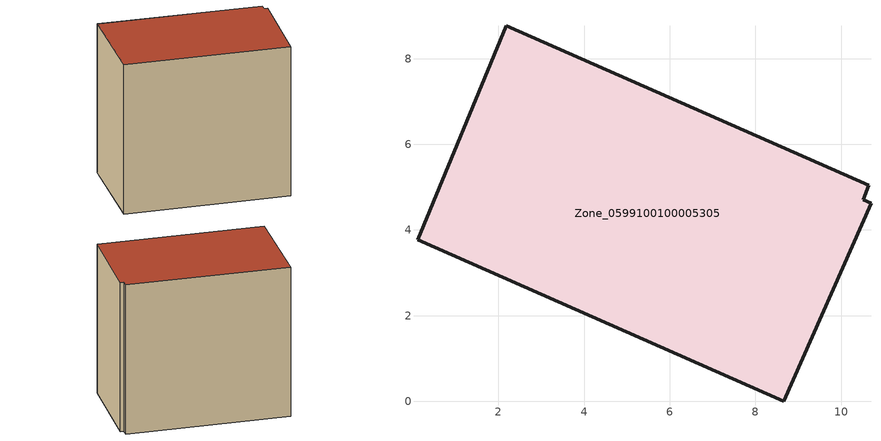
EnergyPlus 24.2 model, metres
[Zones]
Zone_0599100100005305
 floor ground (C_G): 10.64,5.04 10.52,4.71 10.7,4.62 8.67,0 0.11,3.77 2.19,8.77 z0
 wall outside (C_F): 2.19,8.77 0.11,3.77 8.67,0 10.7,4.62 10.52,4.71 10.64,5.04 2.19,8.77 z0:8.97
 roof outside (C_R): 10.52,4.71 10.64,5.04 2.19,8.77 0.11,3.77 8.67,0 10.7,4.62 z8.97
[BUILDING]
Pand.0599100100005305: North Axis=0; Terrain=City; Loads Convergence Tolerance Value=0.04; Temperature Convergence Tolerance Value=0.4; Solar Distribution=FullExterior; Maximum Number of Warmup Days=25; Minimum Number of Warmup Days=1
[Site:Location]
Rotterdam.The.Hague.AP_ZH_NLD Design_Conditions: Latitude=51.96; Longitude=4.45; Time Zone=1; Elevation=-4.5
[SITE:GROUNDTEMPERATURE:BUILDINGSURFACE]
18, 18, 18, 18, 18, 18, 18, 18, 18, 18, 18, 18
[MATERIAL] Thermal Absorptance=0.9; Solar Absorptance=0.7; Visible Absorptance=0.7
Name | Roughness | Thickness | Conductivity | Density | Specific Heat
G.TI.2015-2018 | MediumSmooth | 0.15 | 0.0428571 | 540 | 1210
F.TI.2015-2018 | Rough | 0.3 | 0.0666667 | 1920 | 840
R.TI.2015-2018 | MediumRough | 0.2 | 0.0333333 | 1500 | 1000
[CONSTRUCTION]
C_G: G.TI.2015-2018
C_F: F.TI.2015-2018
C_R: R.TI.2015-2018
[ZONE]
Zone_0599100100005305: Type=1; Multiplier=1; Ceiling Height=Autocalculate; Volume=Autocalculate; Floor Area=autocalculate; Part of Total Floor Area=Yes
[ZONEINFILTRATION:DESIGNFLOWRATE]
Infil_Zone_0599100100005305: Zone or ZoneList or Space or SpaceList=Zone_0599100100005305; Schedule=AlwaysOn; Design Flow Rate Calculation Method=Flow/Area; Flow Rate per Floor Area=0.0015; Constant Term Coefficient=1; Temperature Term Coefficient=0; Velocity Term Coefficient=0; Velocity Squared Term Coefficient=0
[HVACTEMPLATE:ZONE:IDEALLOADSAIRSYSTEM]
Zone_0599100100005305: Maximum Heating Supply Air Temperature=50; Minimum Cooling Supply Air Temperature=13; Maximum Heating Supply Air Humidity Ratio=0.0156; Minimum Cooling Supply Air Humidity Ratio=0.0077; Heating Limit=NoLimit; Cooling Limit=NoLimit; Dehumidification Control Type=ConstantSensibleHeatRatio; Cooling Sensible Heat Ratio=0.7; Dehumidification Setpoint=60; Humidification Control Type=None; Humidification Setpoint=30; Outdoor Air Method=None; Outdoor Air Flow Rate per Person=0.00944; Outdoor Air Flow Rate per Zone Floor Area=0; Outdoor Air Flow Rate per Zone=0; Demand Controlled Ventilation Type=None; Outdoor Air Economizer Type=NoEconomizer; Heat Recovery Type=None; Sensible Heat Recovery Effectiveness=0.7; Latent Heat Recovery Effectiveness=0.65
[ZONECONTROL:THERMOSTAT]
ThermostatControl_Zone_0599100100005305: Zone or ZoneList=Zone_0599100100005305; Control Type Schedule=DualSetpointControlType; Control 1=Thermostat_Zone_0599100100005305; Temperature Difference Between Cutout And Setpoint=0
[THERMOSTATSETPOINT:DUALSETPOINT]
Thermostat_Zone_0599100100005305: Heating Setpoint Temperature Schedule=HeatingSetpoint_Zone_0599100100005305; Cooling Setpoint Temperature Schedule=CoolingSetpoint_Zone_0599100100005305
[SCHEDULE:COMPACT]
HeatingSetpoint_Zone_0599100100005305: Through: 12/31, For: AllDays, Until: 24:00, 21
CoolingSetpoint_Zone_0599100100005305: Through: 12/31, For: AllDays, Until: 24:00, 24
DualSetpointControlType: Through: 12/31, For: AllDays, Until: 24:00, 4
AlwaysOn: Through: 12/31, For: AllDays, Until: 24:00, 1
